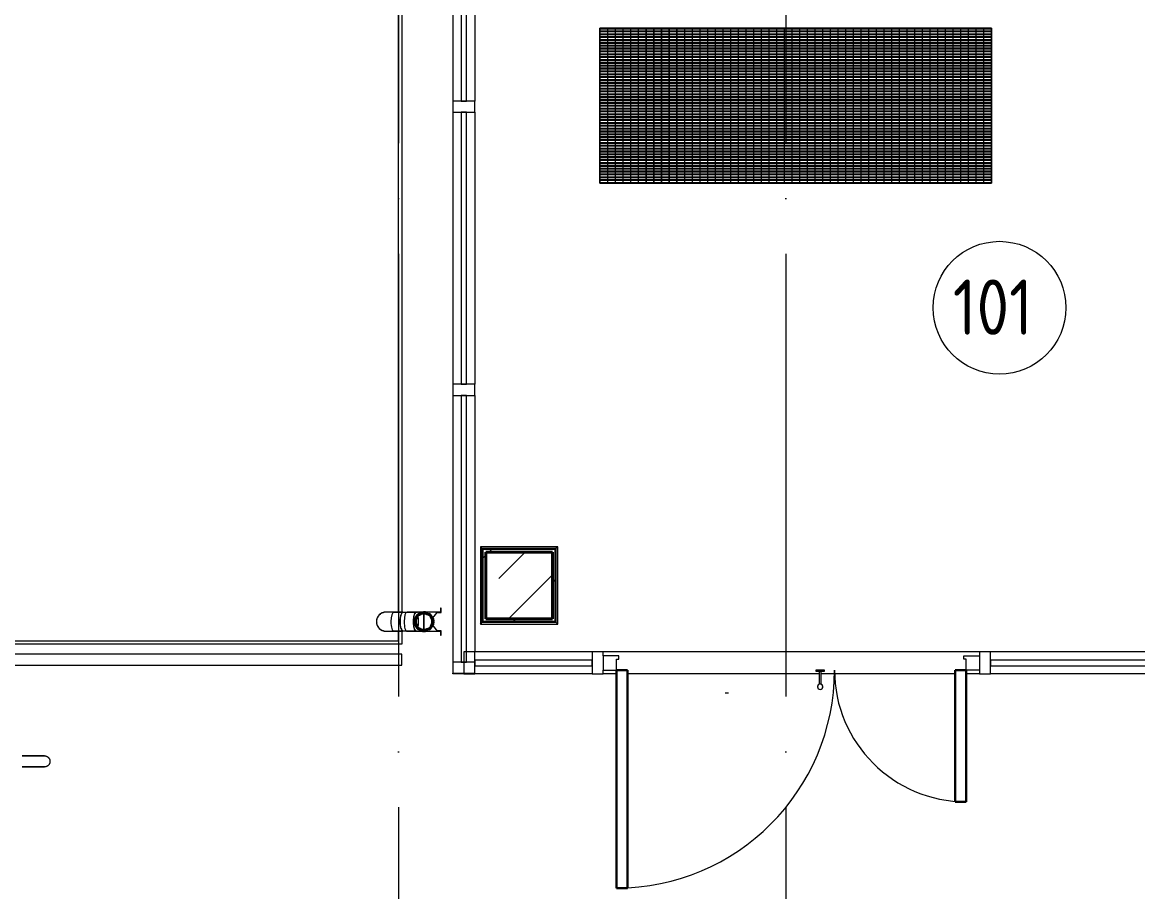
# Model space of a CAD drawing. Header units: millimetres. Extents: x -21010 to 105841, y -18351 to 135084.
# Drawn here: x 16312 to 21352, y -9059 to -5130 of the extents above; entities that cross this region are included whole.
import ezdxf

# ---------------------------------------------------------------- set-up
doc = ezdxf.new("R2010")
doc.units = ezdxf.units.MM
doc.linetypes.add('ADSK_Линия сетки', pattern=[2500, 2000, -250, 0, -250])
doc.linetypes.add('ADSK_Невидимые', pattern=[5, 3, -2])
for name, color, linetype, lineweight in [('Витраж', 7, 'Continuous', 9), ('Двери', 7, 'Continuous', 9), ('Лестницы', 7, 'Continuous', 9), ('Линии', 7, 'Continuous', 9), ('Марки помещений', 7, 'Continuous', 9), ('Несущие колонны', 7, 'Continuous', 9), ('Обобщенные модели', 7, 'Continuous', 9), ('Ограждение', 7, 'Continuous', 9), ('Оси', 7, 'Continuous', 9), ('Панели витража', 7, 'Continuous', 9), ('Перекрытие', 7, 'Continuous', 18), ('Стены наружные', 7, 'Continuous', 18)]:
    doc.layers.add(name, color=color, linetype=linetype, lineweight=lineweight)
doc.styles.add('GOST Common_3', font='GOST_Common.ttf', dxfattribs={"height": 3.5})

# ---------------------------------------------------------------- blocks, each defined once
blk = doc.blocks.new('1 этаж 21082025')
at = {"layer": 'Витраж'}
for p, q in [((23995, -47756), (23995, -48961)), ((24095, -47756), (24095, -48961)), ((23995, -49011), (23995, -50241)), ((24095, -49011), (24095, -50241)), ((23995, -50291), (23995, -51496)), ((24095, -50291), (24095, -51450)), ((24625, -51450), (24095, -51450)), ((26375, -51450), (24675, -51450)), ((27465, -51450), (26425, -51450)), ((24625, -51550), (24095, -51550)), ((24735, -51550), (24675, -51550)), ((25650.3, -51550), (24785, -51550)), ((26265, -51550), (25659.7, -51550)), ((26375, -51550), (26315, -51550)), ((27465, -51550), (26425, -51550))]:
    blk.add_line(p, q, dxfattribs=at)
at = {"layer": 'Витраж', "lineweight": 18, "extrusion": (0, 0, -1)}
for p, q in [((24095, -48961), (23995, -48961)), ((23995, -48961), (23995, -49011)), ((24095, -49011), (24095, -48961)), ((23995, -49011), (24095, -49011)), ((24095, -50241), (23995, -50241)), ((23995, -50241), (23995, -50291)), ((24095, -50291), (24095, -50241)), ((23995, -50291), (24095, -50291)), ((24675, -51450), (24625, -51450)), ((24625, -51450), (24625, -51550)), ((24675, -51467.5), (24675, -51450)), ((26425, -51450), (26375, -51450)), ((26375, -51450), (26375, -51467.5)), ((26425, -51550), (26425, -51450)), ((24625, -51550), (24675, -51550)), ((24675, -51550), (24675, -51532.5)), ((26375, -51532.5), (26375, -51550)), ((26375, -51550), (26425, -51550))]:
    blk.add_line(p, q, dxfattribs=at)
at = {"layer": 'Витраж', "lineweight": 18}
for p, q in [((24095, -51450), (24045, -51450)), ((24045, -51450), (24045, -51550)), ((24095, -51550), (24095, -51450)), ((24095, -51496), (23995, -51496)), ((23995, -51496), (23995, -51546)), ((24095, -51546), (24095, -51496)), ((23995, -51546), (24095, -51546)), ((24045, -51550), (24095, -51550))]:
    blk.add_line(p, q, dxfattribs=at)
at = {"layer": 'Двери'}
for p, q in [((24675, -51467.5), (24675, -51532.5)), ((24745, -51467.5), (24675, -51467.5)), ((24735, -51532.5), (24735, -51482.5)), ((24735, -51482.5), (24745, -51482.5)), ((24745, -51482.5), (24745, -51467.5)), ((26305, -51467.5), (26375, -51467.5)), ((26305, -51482.5), (26305, -51467.5)), ((26315, -51482.5), (26305, -51482.5)), ((26315, -51532.5), (26315, -51482.5)), ((26375, -51467.5), (26375, -51532.5)), ((24675, -51532.5), (24735, -51532.5)), ((25635, -51532.5), (25635, -51536.5)), ((25635, -51532.5), (25635, -51536.5)), ((25635.7, -51532.5), (25635, -51532.5)), ((25675, -51532.5), (25635, -51532.5)), ((25635.7, -51532.5), (25635, -51532.5)), ((25635.7, -51532.5), (25635, -51532.5)), ((25635, -51536.5), (25675, -51536.5)), ((25635, -51536.5), (25635.7, -51536.5)), ((25635, -51536.5), (25635.7, -51536.5)), ((25635, -51536.5), (25635.7, -51536.5)), ((25650, -51536.5), (25650, -51597)), ((25660, -51596.8), (25660, -51536.5)), ((25675, -51532.5), (25674.3, -51532.5)), ((25675, -51532.5), (25674.3, -51532.5)), ((25675, -51532.5), (25674.3, -51532.5)), ((25674.3, -51536.5), (25675, -51536.5)), ((25674.3, -51536.5), (25675, -51536.5)), ((25674.3, -51536.5), (25675, -51536.5)), ((25675, -51536.5), (25675, -51532.5)), ((25675, -51536.5), (25675, -51532.5)), ((26375, -51532.5), (26315, -51532.5))]:
    blk.add_line(p, q, dxfattribs=at)
at = {"layer": 'Двери', "lineweight": 30}
for p, q in [((24785, -51532.5), (24735, -51532.5)), ((24735, -51532.5), (24735, -52517.5)), ((24785, -52517.5), (24785, -51532.5)), ((26265, -52127.5), (26265, -51532.5)), ((26265, -51532.5), (26315, -51532.5)), ((26315, -51532.5), (26315, -52127.5)), ((26315, -52127.5), (26265, -52127.5)), ((24735, -52517.5), (24785, -52517.5))]:
    blk.add_line(p, q, dxfattribs=at)
at = {"layer": 'Двери'}
for centre, radius, start, end in [((24735, -51532.5), 985, 270, 0), ((26315, -51532.5), 595, 180, 270), ((25655, -51607.5), 12, 0, 180), ((25655, -51607.5), 12, 150, 180), ((25655, -51607.5), 12, 180, 0), ((25655, -51607.5), 12, 113.9342, 135), ((25655, -51607.5), 12, 60, 66.0658), ((25655, -51607.5), 12, 0, 30), ((25655, -51607.5), 12, 210, 270), ((25655, -51607.5), 12, 285, 345)]:
    blk.add_arc(centre, radius, start, end, dxfattribs=at)
at = {"layer": 'Лестницы'}
for p, q in [((23765, -47702), (23765, -51270.1)), ((23765, -51357.1), (23765, -51415)), ((23765, -51415), (21850, -51415)), ((23995, -51550), (23995, -51546)), ((24045, -51550), (23995, -51550))]:
    blk.add_line(p, q, dxfattribs=at)
at = {"layer": 'Линии', "linetype": 'ADSK_Невидимые'}
blk.add_line((25225.2, -51634.5), (25241.5, -51634.5), dxfattribs=at)
at = {"layer": 'Марки помещений'}
blk.add_circle((26465.6, -49894.8), 300, dxfattribs=at)
at = {"layer": 'Несущие колонны', "lineweight": 40}
for p, q in [((24145, -51000), (24145, -51300)), ((24445, -51000), (24145, -51000)), ((24145, -51300), (24145, -51000)), ((24145, -51000), (24445, -51000)), ((24445, -51300), (24445, -51000)), ((24445, -51000), (24445, -51300)), ((24145, -51300), (24445, -51300)), ((24445, -51300), (24145, -51300))]:
    blk.add_line(p, q, dxfattribs=at)
at = {"layer": 'Несущие колонны', "linetype": 'Continuous', "lineweight": 9}
for p, q in [((24203.2, -51119.2), (24322.4, -51000)), ((24246.9, -51300), (24445, -51101.9)), ((24147, -51175.3), (24149.4, -51173))]:
    blk.add_line(p, q, dxfattribs=at)
at = {"layer": 'Обобщенные модели', "lineweight": 9}
for p, q in [((24661.7, -48632), (24660, -48632)), ((24660, -48632), (24660, -49332)), ((26430, -48632), (24660, -48632)), ((24660, -48632), (24660, -48633.9)), ((24660, -48633.9), (26430, -48633.9)), ((24661.7, -49332), (24661.7, -48632)), ((24696.3, -48632), (24694.7, -48632)), ((24694.7, -48632), (24694.7, -49332)), ((24696.3, -49332), (24696.3, -48632)), ((24731, -48632), (24729.3, -48632)), ((24729.3, -48632), (24729.3, -49332)), ((24731, -49332), (24731, -48632)), ((24765.7, -48632), (24764, -48632)), ((24764, -48632), (24764, -49332)), ((24765.7, -49332), (24765.7, -48632)), ((24800.4, -48632), (24798.7, -48632)), ((24798.7, -48632), (24798.7, -49332)), ((24800.4, -49332), (24800.4, -48632)), ((24835, -48632), (24833.4, -48632)), ((24833.4, -48632), (24833.4, -49332)), ((24835, -49332), (24835, -48632)), ((24869.7, -48632), (24868, -48632)), ((24868, -48632), (24868, -49332)), ((24869.7, -49332), (24869.7, -48632)), ((24904.4, -48632), (24902.7, -48632)), ((24902.7, -48632), (24902.7, -49332)), ((24904.4, -49332), (24904.4, -48632)), ((24939.1, -48632), (24937.4, -48632)), ((24937.4, -48632), (24937.4, -49332)), ((24939.1, -49332), (24939.1, -48632)), ((24973.7, -48632), (24972.1, -48632)), ((24972.1, -48632), (24972.1, -49332)), ((24973.7, -49332), (24973.7, -48632)), ((25008.4, -48632), (25006.7, -48632)), ((25006.7, -48632), (25006.7, -49332)), ((25008.4, -49332), (25008.4, -48632)), ((25043.1, -48632), (25041.4, -48632)), ((25041.4, -48632), (25041.4, -49332)), ((25043.1, -49332), (25043.1, -48632)), ((25077.8, -48632), (25076.1, -48632)), ((25076.1, -48632), (25076.1, -49332)), ((25077.8, -49332), (25077.8, -48632)), ((25112.4, -48632), (25110.8, -48632)), ((25110.8, -48632), (25110.8, -49332)), ((25112.4, -49332), (25112.4, -48632)), ((25147.1, -48632), (25145.4, -48632)), ((25145.4, -48632), (25145.4, -49332)), ((25147.1, -49332), (25147.1, -48632)), ((25181.8, -48632), (25180.1, -48632)), ((25180.1, -48632), (25180.1, -49332)), ((25181.8, -49332), (25181.8, -48632)), ((25216.4, -48632), (25214.8, -48632)), ((25214.8, -48632), (25214.8, -49332)), ((25216.4, -49332), (25216.4, -48632)), ((25251.1, -48632), (25249.4, -48632)), ((25249.4, -48632), (25249.4, -49332)), ((25251.1, -49332), (25251.1, -48632)), ((25285.8, -48632), (25284.1, -48632)), ((25284.1, -48632), (25284.1, -49332)), ((25285.8, -49332), (25285.8, -48632)), ((25320.5, -48632), (25318.8, -48632)), ((25318.8, -48632), (25318.8, -49332)), ((25320.5, -49332), (25320.5, -48632)), ((25355.1, -48632), (25353.5, -48632)), ((25353.5, -48632), (25353.5, -49332)), ((25355.1, -49332), (25355.1, -48632)), ((25389.8, -48632), (25388.1, -48632)), ((25388.1, -48632), (25388.1, -49332)), ((25389.8, -49332), (25389.8, -48632)), ((25424.5, -48632), (25422.8, -48632)), ((25422.8, -48632), (25422.8, -49332)), ((25424.5, -49332), (25424.5, -48632)), ((25459.2, -48632), (25457.5, -48632)), ((25457.5, -48632), (25457.5, -49332)), ((25459.2, -49332), (25459.2, -48632)), ((25493.8, -48632), (25492.2, -48632)), ((25492.2, -48632), (25492.2, -49332)), ((25493.8, -49332), (25493.8, -48632)), ((25528.5, -48632), (25526.8, -48632)), ((25526.8, -48632), (25526.8, -49332)), ((25528.5, -49332), (25528.5, -48632)), ((25563.2, -48632), (25561.5, -48632)), ((25561.5, -48632), (25561.5, -49332)), ((25563.2, -49332), (25563.2, -48632)), ((25597.8, -48632), (25596.2, -48632)), ((25596.2, -48632), (25596.2, -49332)), ((25597.8, -49332), (25597.8, -48632)), ((25632.5, -48632), (25630.8, -48632)), ((25630.8, -48632), (25630.8, -49332)), ((25632.5, -49332), (25632.5, -48632)), ((25667.2, -48632), (25665.5, -48632)), ((25665.5, -48632), (25665.5, -49332)), ((25667.2, -49332), (25667.2, -48632)), ((25701.9, -48632), (25700.2, -48632)), ((25700.2, -48632), (25700.2, -49332)), ((25701.9, -49332), (25701.9, -48632)), ((25736.5, -48632), (25734.9, -48632)), ((25734.9, -48632), (25734.9, -49332)), ((25736.5, -49332), (25736.5, -48632)), ((25771.2, -48632), (25769.5, -48632)), ((25769.5, -48632), (25769.5, -49332)), ((25771.2, -49332), (25771.2, -48632)), ((25805.9, -48632), (25804.2, -48632)), ((25804.2, -48632), (25804.2, -49332)), ((25805.9, -49332), (25805.9, -48632)), ((25840.6, -48632), (25838.9, -48632)), ((25838.9, -48632), (25838.9, -49332)), ((25840.6, -49332), (25840.6, -48632)), ((25875.2, -48632), (25873.6, -48632)), ((25873.6, -48632), (25873.6, -49332)), ((25875.2, -49332), (25875.2, -48632)), ((25909.9, -48632), (25908.2, -48632)), ((25908.2, -48632), (25908.2, -49332)), ((25909.9, -49332), (25909.9, -48632)), ((25944.6, -48632), (25942.9, -48632)), ((25942.9, -48632), (25942.9, -49332)), ((25944.6, -49332), (25944.6, -48632)), ((25979.3, -48632), (25977.6, -48632)), ((25977.6, -48632), (25977.6, -49332)), ((25979.3, -49332), (25979.3, -48632)), ((26013.9, -48632), (26012.3, -48632)), ((26012.3, -48632), (26012.3, -49332)), ((26013.9, -49332), (26013.9, -48632)), ((26048.6, -48632), (26046.9, -48632)), ((26046.9, -48632), (26046.9, -49332)), ((26048.6, -49332), (26048.6, -48632)), ((26083.3, -48632), (26081.6, -48632)), ((26081.6, -48632), (26081.6, -49332)), ((26083.3, -49332), (26083.3, -48632)), ((26117.9, -48632), (26116.3, -48632)), ((26116.3, -48632), (26116.3, -49332)), ((26117.9, -49332), (26117.9, -48632)), ((26152.6, -48632), (26150.9, -48632)), ((26150.9, -48632), (26150.9, -49332)), ((26152.6, -49332), (26152.6, -48632)), ((26187.3, -48632), (26185.6, -48632)), ((26185.6, -48632), (26185.6, -49332)), ((26187.3, -49332), (26187.3, -48632)), ((26222, -48632), (26220.3, -48632)), ((26220.3, -48632), (26220.3, -49332)), ((26222, -49332), (26222, -48632)), ((26256.6, -48632), (26255, -48632)), ((26255, -48632), (26255, -49332)), ((26256.6, -49332), (26256.6, -48632)), ((26291.3, -48632), (26289.6, -48632)), ((26289.6, -48632), (26289.6, -49332)), ((26291.3, -49332), (26291.3, -48632)), ((26326, -48632), (26324.3, -48632)), ((26324.3, -48632), (26324.3, -49332)), ((26326, -49332), (26326, -48632)), ((26360.7, -48632), (26359, -48632)), ((26359, -48632), (26359, -49332)), ((26360.7, -49332), (26360.7, -48632)), ((26395.3, -48632), (26393.7, -48632)), ((26393.7, -48632), (26393.7, -49332)), ((26395.3, -49332), (26395.3, -48632)), ((26430, -48632), (26428.3, -48632)), ((26428.3, -48632), (26428.3, -49332)), ((26430, -49332), (26430, -48632)), ((26430, -48633.9), (26430, -48632)), ((26430, -48644.9), (24660, -48644.9)), ((24660, -48644.9), (24660, -48646.9)), ((24660, -48646.9), (26430, -48646.9)), ((26430, -48657.9), (24660, -48657.9)), ((24660, -48657.9), (24660, -48659.8)), ((24660, -48659.8), (26430, -48659.8)), ((26430, -48670.8), (24660, -48670.8)), ((24660, -48670.8), (24660, -48672.7)), ((24660, -48672.7), (26430, -48672.7)), ((26430, -48683.7), (24660, -48683.7)), ((24660, -48683.7), (24660, -48685.6)), ((24660, -48685.6), (26430, -48685.6)), ((26430, -48646.9), (26430, -48644.9)), ((26430, -48659.8), (26430, -48657.9)), ((26430, -48672.7), (26430, -48670.8)), ((26430, -48685.6), (26430, -48683.7)), ((26430, -48696.6), (24660, -48696.6)), ((24660, -48696.6), (24660, -48698.6)), ((24660, -48698.6), (26430, -48698.6)), ((26430, -48709.6), (24660, -48709.6)), ((24660, -48709.6), (24660, -48711.5)), ((24660, -48711.5), (26430, -48711.5)), ((26430, -48722.5), (24660, -48722.5)), ((24660, -48722.5), (24660, -48724.4)), ((24660, -48724.4), (26430, -48724.4)), ((26430, -48735.4), (24660, -48735.4)), ((24660, -48735.4), (24660, -48737.3)), ((26430, -48698.6), (26430, -48696.6)), ((26430, -48711.5), (26430, -48709.6)), ((26430, -48724.4), (26430, -48722.5)), ((26430, -48737.3), (26430, -48735.4)), ((24660, -48737.3), (26430, -48737.3)), ((26430, -48748.3), (24660, -48748.3)), ((24660, -48748.3), (24660, -48750.3)), ((24660, -48750.3), (26430, -48750.3)), ((26430, -48761.3), (24660, -48761.3)), ((24660, -48761.3), (24660, -48763.2)), ((24660, -48763.2), (26430, -48763.2)), ((26430, -48774.2), (24660, -48774.2)), ((24660, -48774.2), (24660, -48776.1)), ((24660, -48776.1), (26430, -48776.1)), ((26430, -48787.1), (24660, -48787.1)), ((24660, -48787.1), (24660, -48789.1)), ((26430, -48750.3), (26430, -48748.3)), ((26430, -48763.2), (26430, -48761.3)), ((26430, -48776.1), (26430, -48774.2)), ((26430, -48789.1), (26430, -48787.1)), ((24660, -48789.1), (26430, -48789.1)), ((26430, -48800.1), (24660, -48800.1)), ((24660, -48800.1), (24660, -48802)), ((24660, -48802), (26430, -48802)), ((26430, -48813), (24660, -48813)), ((24660, -48813), (24660, -48814.9)), ((24660, -48814.9), (26430, -48814.9)), ((26430, -48825.9), (24660, -48825.9)), ((24660, -48825.9), (24660, -48827.8)), ((24660, -48827.8), (26430, -48827.8)), ((26430, -48802), (26430, -48800.1)), ((26430, -48814.9), (26430, -48813)), ((26430, -48827.8), (26430, -48825.9)), ((26430, -48838.8), (24660, -48838.8)), ((24660, -48838.8), (24660, -48840.8)), ((24660, -48840.8), (26430, -48840.8)), ((26430, -48851.8), (24660, -48851.8)), ((24660, -48851.8), (24660, -48853.7)), ((24660, -48853.7), (26430, -48853.7)), ((26430, -48864.7), (24660, -48864.7)), ((24660, -48864.7), (24660, -48866.6)), ((24660, -48866.6), (26430, -48866.6)), ((26430, -48877.6), (24660, -48877.6)), ((24660, -48877.6), (24660, -48879.5)), ((24660, -48879.5), (26430, -48879.5)), ((26430, -48840.8), (26430, -48838.8)), ((26430, -48853.7), (26430, -48851.8)), ((26430, -48866.6), (26430, -48864.7)), ((26430, -48879.5), (26430, -48877.6)), ((26430, -48890.5), (24660, -48890.5)), ((24660, -48890.5), (24660, -48892.5)), ((24660, -48892.5), (26430, -48892.5)), ((26430, -48903.5), (24660, -48903.5)), ((24660, -48903.5), (24660, -48905.4)), ((24660, -48905.4), (26430, -48905.4)), ((26430, -48916.4), (24660, -48916.4)), ((24660, -48916.4), (24660, -48918.3)), ((24660, -48918.3), (26430, -48918.3)), ((26430, -48929.3), (24660, -48929.3)), ((24660, -48929.3), (24660, -48931.3)), ((24660, -48931.3), (26430, -48931.3)), ((26430, -48892.5), (26430, -48890.5)), ((26430, -48905.4), (26430, -48903.5)), ((26430, -48918.3), (26430, -48916.4)), ((26430, -48931.3), (26430, -48929.3)), ((26430, -48942.3), (24660, -48942.3)), ((24660, -48942.3), (24660, -48944.2)), ((24660, -48944.2), (26430, -48944.2)), ((26430, -48955.2), (24660, -48955.2)), ((24660, -48955.2), (24660, -48957.1)), ((24660, -48957.1), (26430, -48957.1)), ((26430, -48968.1), (24660, -48968.1)), ((24660, -48968.1), (24660, -48970)), ((24660, -48970), (26430, -48970)), ((26430, -48981), (24660, -48981)), ((24660, -48981), (24660, -48983)), ((24660, -48983), (26430, -48983)), ((26430, -48944.2), (26430, -48942.3)), ((26430, -48957.1), (26430, -48955.2)), ((26430, -48970), (26430, -48968.1)), ((26430, -48983), (26430, -48981)), ((26430, -48994), (24660, -48994)), ((24660, -48994), (24660, -48995.9)), ((24660, -48995.9), (26430, -48995.9)), ((26430, -49006.9), (24660, -49006.9)), ((24660, -49006.9), (24660, -49008.8)), ((24660, -49008.8), (26430, -49008.8)), ((26430, -49019.8), (24660, -49019.8)), ((24660, -49019.8), (24660, -49021.7)), ((24660, -49021.7), (26430, -49021.7)), ((26430, -49032.7), (24660, -49032.7)), ((24660, -49032.7), (24660, -49034.7)), ((24660, -49034.7), (26430, -49034.7)), ((26430, -48995.9), (26430, -48994)), ((26430, -49008.8), (26430, -49006.9)), ((26430, -49021.7), (26430, -49019.8)), ((26430, -49034.7), (26430, -49032.7)), ((26430, -49045.7), (24660, -49045.7)), ((24660, -49045.7), (24660, -49047.6)), ((24660, -49047.6), (26430, -49047.6)), ((26430, -49058.6), (24660, -49058.6)), ((24660, -49058.6), (24660, -49060.5)), ((24660, -49060.5), (26430, -49060.5)), ((26430, -49071.5), (24660, -49071.5)), ((24660, -49071.5), (24660, -49073.5)), ((24660, -49073.5), (26430, -49073.5)), ((26430, -49084.5), (24660, -49084.5)), ((24660, -49084.5), (24660, -49086.4)), ((24660, -49086.4), (26430, -49086.4)), ((26430, -49047.6), (26430, -49045.7)), ((26430, -49060.5), (26430, -49058.6)), ((26430, -49073.5), (26430, -49071.5)), ((26430, -49086.4), (26430, -49084.5)), ((26430, -49097.4), (24660, -49097.4)), ((24660, -49097.4), (24660, -49099.3)), ((24660, -49099.3), (26430, -49099.3)), ((26430, -49110.3), (24660, -49110.3)), ((24660, -49110.3), (24660, -49112.2)), ((24660, -49112.2), (26430, -49112.2)), ((26430, -49123.2), (24660, -49123.2)), ((24660, -49123.2), (24660, -49125.2)), ((24660, -49125.2), (26430, -49125.2)), ((26430, -49136.2), (24660, -49136.2)), ((24660, -49136.2), (24660, -49138.1)), ((24660, -49138.1), (26430, -49138.1)), ((26430, -49099.3), (26430, -49097.4)), ((26430, -49112.2), (26430, -49110.3)), ((26430, -49125.2), (26430, -49123.2)), ((26430, -49138.1), (26430, -49136.2)), ((26430, -49149.1), (24660, -49149.1)), ((24660, -49149.1), (24660, -49151)), ((24660, -49151), (26430, -49151)), ((26430, -49162), (24660, -49162)), ((24660, -49162), (24660, -49163.9)), ((24660, -49163.9), (26430, -49163.9)), ((26430, -49174.9), (24660, -49174.9)), ((24660, -49174.9), (24660, -49176.9)), ((24660, -49176.9), (26430, -49176.9)), ((26430, -49187.9), (24660, -49187.9)), ((24660, -49187.9), (24660, -49189.8)), ((24660, -49189.8), (26430, -49189.8)), ((26430, -49151), (26430, -49149.1)), ((26430, -49163.9), (26430, -49162)), ((26430, -49176.9), (26430, -49174.9)), ((26430, -49189.8), (26430, -49187.9)), ((26430, -49200.8), (24660, -49200.8)), ((24660, -49200.8), (24660, -49202.7)), ((24660, -49202.7), (26430, -49202.7)), ((26430, -49213.7), (24660, -49213.7)), ((24660, -49213.7), (24660, -49215.7)), ((24660, -49215.7), (26430, -49215.7)), ((26430, -49226.7), (24660, -49226.7)), ((24660, -49226.7), (24660, -49228.6)), ((24660, -49228.6), (26430, -49228.6)), ((26430, -49239.6), (24660, -49239.6)), ((24660, -49239.6), (24660, -49241.5)), ((26430, -49202.7), (26430, -49200.8)), ((26430, -49215.7), (26430, -49213.7)), ((26430, -49228.6), (26430, -49226.7)), ((26430, -49241.5), (26430, -49239.6)), ((24660, -49241.5), (26430, -49241.5)), ((26430, -49252.5), (24660, -49252.5)), ((24660, -49252.5), (24660, -49254.4)), ((24660, -49254.4), (26430, -49254.4)), ((26430, -49265.4), (24660, -49265.4)), ((24660, -49265.4), (24660, -49267.4)), ((24660, -49267.4), (26430, -49267.4)), ((26430, -49278.4), (24660, -49278.4)), ((24660, -49278.4), (24660, -49280.3)), ((24660, -49280.3), (26430, -49280.3)), ((26430, -49254.4), (26430, -49252.5)), ((26430, -49267.4), (26430, -49265.4)), ((26430, -49280.3), (26430, -49278.4)), ((26430, -49291.3), (24660, -49291.3)), ((24660, -49291.3), (24660, -49293.2)), ((24660, -49293.2), (26430, -49293.2)), ((26430, -49304.2), (24660, -49304.2)), ((24660, -49304.2), (24660, -49306.1)), ((24660, -49306.1), (26430, -49306.1)), ((26430, -49317.1), (24660, -49317.1)), ((24660, -49317.1), (24660, -49319.1)), ((24660, -49319.1), (26430, -49319.1)), ((26430, -49330.1), (24660, -49330.1)), ((24660, -49330.1), (24660, -49332)), ((24660, -49332), (26430, -49332)), ((24660, -49332), (24661.7, -49332)), ((24694.7, -49332), (24696.3, -49332)), ((24729.3, -49332), (24731, -49332)), ((24764, -49332), (24765.7, -49332)), ((24798.7, -49332), (24800.4, -49332)), ((24833.4, -49332), (24835, -49332)), ((24868, -49332), (24869.7, -49332)), ((24902.7, -49332), (24904.4, -49332)), ((24937.4, -49332), (24939.1, -49332)), ((24972.1, -49332), (24973.7, -49332)), ((25006.7, -49332), (25008.4, -49332)), ((25041.4, -49332), (25043.1, -49332)), ((25076.1, -49332), (25077.8, -49332)), ((25110.8, -49332), (25112.4, -49332)), ((25145.4, -49332), (25147.1, -49332)), ((25180.1, -49332), (25181.8, -49332)), ((25214.8, -49332), (25216.4, -49332)), ((25249.4, -49332), (25251.1, -49332)), ((25284.1, -49332), (25285.8, -49332)), ((25318.8, -49332), (25320.5, -49332)), ((25353.5, -49332), (25355.1, -49332)), ((25388.1, -49332), (25389.8, -49332)), ((25422.8, -49332), (25424.5, -49332)), ((25457.5, -49332), (25459.2, -49332)), ((25492.2, -49332), (25493.8, -49332)), ((25526.8, -49332), (25528.5, -49332)), ((25561.5, -49332), (25563.2, -49332)), ((25596.2, -49332), (25597.8, -49332)), ((25630.8, -49332), (25632.5, -49332)), ((25665.5, -49332), (25667.2, -49332)), ((25700.2, -49332), (25701.9, -49332)), ((25734.9, -49332), (25736.5, -49332)), ((25769.5, -49332), (25771.2, -49332)), ((25804.2, -49332), (25805.9, -49332)), ((25838.9, -49332), (25840.6, -49332)), ((25873.6, -49332), (25875.2, -49332)), ((25908.2, -49332), (25909.9, -49332)), ((25942.9, -49332), (25944.6, -49332)), ((25977.6, -49332), (25979.3, -49332)), ((26012.3, -49332), (26013.9, -49332)), ((26046.9, -49332), (26048.6, -49332)), ((26081.6, -49332), (26083.3, -49332)), ((26116.3, -49332), (26117.9, -49332)), ((26150.9, -49332), (26152.6, -49332)), ((26185.6, -49332), (26187.3, -49332)), ((26220.3, -49332), (26222, -49332)), ((26255, -49332), (26256.6, -49332)), ((26289.6, -49332), (26291.3, -49332)), ((26324.3, -49332), (26326, -49332)), ((26359, -49332), (26360.7, -49332)), ((26393.7, -49332), (26395.3, -49332)), ((26428.3, -49332), (26430, -49332)), ((26430, -49293.2), (26430, -49291.3)), ((26430, -49306.1), (26430, -49304.2)), ((26430, -49319.1), (26430, -49317.1)), ((26430, -49332), (26430, -49330.1))]:
    blk.add_line(p, q, dxfattribs=at)
at = {"layer": 'Обобщенные модели'}
for p, q in [((23943, -51252.5), (23939.5, -51252.5)), ((23939.5, -51252.5), (23939.5, -51270.3)), ((23943, -51272.4), (23943, -51252.5)), ((23728.8, -51271), (23693.3, -51271)), ((23727.9, -51270.3), (23694.7, -51270.3)), ((23836.2, -51272.4), (23722.1, -51272.4)), ((23769.7, -51269.9), (23728.8, -51269.9)), ((23829.6, -51269.9), (23788.7, -51269.9)), ((23859.6, -51271), (23829.6, -51271)), ((23939.5, -51270.3), (23865, -51270.3)), ((23865, -51272.4), (23879, -51272.4)), ((23865, -51277.1), (23865, -51349.9)), ((23865, -51349.9), (23865, -51277.1)), ((23876.7, -51272.7), (23878.4, -51273.2)), ((23879, -51272.4), (23879, -51275)), ((23899.6, -51291.5), (23904.4, -51291.5)), ((23901.7, -51292), (23902.5, -51293.5)), ((23902.5, -51293.5), (23903.3, -51295)), ((23903.3, -51295), (23904, -51296.5)), ((23904, -51296.5), (23904.6, -51298.1)), ((23904.6, -51298.1), (23905.2, -51299.7)), ((23905.2, -51299.7), (23905.7, -51301.3)), ((23905.7, -51301.3), (23906.2, -51303)), ((23906.2, -51303), (23906.6, -51304.6)), ((23906.6, -51304.6), (23906.9, -51306.3)), ((23906.9, -51306.3), (23907.1, -51308)), ((23912.1, -51287.9), (23925.1, -51272.4)), ((23925.1, -51272.4), (23943, -51272.4)), ((23693.3, -51356), (23728.8, -51356)), ((23694, -51356.8), (23728.1, -51356.8)), ((23722.1, -51354.6), (23836.2, -51354.6)), ((23728.8, -51357.1), (23769.7, -51357.1)), ((23788.7, -51357.1), (23829.6, -51357.1)), ((23829.6, -51356), (23859, -51356)), ((23879, -51354.6), (23865, -51354.6)), ((23865, -51356.8), (23939.5, -51356.8)), ((23877.6, -51354.1), (23876, -51354.6)), ((23879, -51353.6), (23877.6, -51354.1)), ((23879, -51352), (23879, -51354.6)), ((23904.4, -51335.5), (23899.6, -51335.5)), ((23902.1, -51334.2), (23901.4, -51335.5)), ((23902.9, -51332.7), (23902.1, -51334.2)), ((23903.6, -51331.2), (23902.9, -51332.7)), ((23904.3, -51329.6), (23903.6, -51331.2)), ((23904.9, -51328), (23904.3, -51329.6)), ((23905.5, -51326.4), (23904.9, -51328)), ((23906, -51324.8), (23905.5, -51326.4)), ((23906.4, -51323.2), (23906, -51324.8)), ((23906.7, -51321.5), (23906.4, -51323.2)), ((23907, -51319.8), (23906.7, -51321.5)), ((23907.2, -51318.1), (23907, -51319.8)), ((23907.1, -51308), (23907.3, -51309.6)), ((23907.4, -51316.4), (23907.2, -51318.1)), ((23907.3, -51309.6), (23907.4, -51311.3)), ((23907.4, -51311.3), (23907.5, -51313)), ((23907.5, -51314.7), (23907.4, -51316.4)), ((23907.5, -51313), (23907.5, -51314.7)), ((23925, -51354.6), (23912.1, -51339.1)), ((23943, -51354.6), (23925, -51354.6)), ((23939.5, -51356.8), (23939.5, -51374.5)), ((23943, -51374.5), (23943, -51354.6)), ((23939.5, -51374.5), (23943, -51374.5))]:
    blk.add_line(p, q, dxfattribs=at)
for centre, radius, start, end in [((23693.3, -51313.5), 43.4, 90, 270), ((23693.3, -51313.5), 42.5, 165, 166.6752), ((23693.3, -51313.5), 42.5, 141.8713, 150), ((23693.3, -51313.5), 42.5, 120, 138.0802), ((23693.3, -51313.5), 42.5, 102.8221, 113.7555), ((23693.3, -51313.5), 43.4, 80.8711, 90), ((23865.1, -51313.5), 43.3, 90.1865, 269.8135), ((23865, -51313.5), 41.1, 90, 270), ((23865, -51313.5), 36.5, 0, 180), ((23865, -51313.5), 36.4, 90, 270), ((23865, -51313.5), 36.4, 270, 90), ((23865, -51313.5), 42.5, 70.6096, 75), ((23865, -51313.5), 41, 32.4515, 70.0339), ((23865, -51313.5), 42.5, 330, 30), ((23904.4, -51281.5), 10, 270, 320), ((23904.4, -51281.5), 10, 270, 307.5), ((23904.4, -51281.5), 10, 270, 307.5), ((23904.4, -51281.5), 10, 270, 307.5), ((23693.3, -51313.5), 42.5, 180, 187.9883), ((23693.3, -51313.5), 42.5, 193.3248, 195), ((23693.3, -51313.5), 42.5, 210, 225.8763), ((23693.3, -51313.5), 42.5, 234.6821, 240), ((23693.3, -51313.5), 42.5, 246.2445, 257.1779), ((23693.3, -51313.5), 43.4, 270, 279.1289), ((23865, -51313.5), 36.5, 180, 0), ((23865, -51313.5), 42.5, 285, 289.3904), ((23865, -51313.5), 41, 289.9661, 327.5485), ((23904.4, -51345.5), 10, 52.5, 90), ((23904.4, -51345.5), 10, 52.5, 90), ((23904.4, -51345.5), 10, 40, 90), ((23904.4, -51345.5), 10, 52.5, 90)]:
    blk.add_arc(centre, radius, start, end, dxfattribs=at)
at = {"layer": 'Обобщенные модели', "lineweight": 40}
for radius, start, end in [(41.1, 150, 179.933), (38.8, 90, 270), (41.1, 90, 149.9084), (41.1, 61.8523, 90), (38.8, 270, 90), (41.1, 301.1211, 58.8789), (41.1, 180, 209.933), (41.1, 210, 239.9084), (41.1, 240, 270), (41.1, 270, 298.1477)]:
    blk.add_arc((23865, -51313.5), radius, start, end, dxfattribs=at)
at = {"layer": 'Обобщенные модели'}
for centre, major_axis, start_param, end_param in [((23728.8, -51313.5), (0, 43.6), 0, 1.570796), ((23769.7, -51313.5), (0, 43.6), 6.021386, 7.853982), ((23769.7, -51313.5), (0, 41.1), 0, 1.570796), ((23788.7, -51313.5), (0, 43.6), 0, 1.570796), ((23829.6, -51313.5), (0, 43.6), 6.089343, 7.853982), ((23829.6, -51313.5), (0, 42.5), 0, 3.141593), ((23829.6, -51313.5), (0, 36.4), 3.986622, 5.438156), ((23728.8, -51313.5), (0, 43.6), 1.570796, 3.141593), ((23769.7, -51313.5), (0, 43.6), 1.570796, 3.403392), ((23769.7, -51313.5), (0, 41.1), 1.570796, 3.141593), ((23788.7, -51313.5), (0, 43.6), 1.570796, 3.141593), ((23829.6, -51313.5), (0, 43.6), 1.570796, 3.335435)]:
    blk.add_ellipse(centre, major_axis=major_axis, ratio=0.309017, start_param=start_param, end_param=end_param, dxfattribs=at)
at = {"layer": 'Ограждение'}
for p, q in [((24120, -50975), (24120, -51325)), ((24470, -50975), (24120, -50975)), ((24130, -50985), (24120, -50975)), ((24470, -50975), (24460, -50985)), ((24470, -51325), (24470, -50975)), ((24120, -51325), (24130, -51315)), ((24120, -51325), (24470, -51325)), ((24470, -51325), (24460, -51315)), ((23765, -51460), (21895, -51460)), ((23765, -51510), (23765, -51460)), ((21945, -51510), (23765, -51510)), ((22050, -51920), (22054, -51920)), ((22051.1, -51920), (22050, -51920)), ((22055.1, -51920), (22051.1, -51920)), ((22054, -51920), (22058, -51920)), ((22059.1, -51920), (22055.1, -51920)), ((22058, -51920), (22062, -51920)), ((22063, -51920), (22059.1, -51920)), ((22062, -51920), (22065.9, -51920)), ((22067, -51920), (22063, -51920)), ((22065.9, -51920), (22069.9, -51920)), ((22070.9, -51920), (22067, -51920)), ((22069.9, -51920), (22073.8, -51920)), ((22074.8, -51920), (22070.9, -51920)), ((22073.8, -51920), (22077.6, -51920)), ((22078.7, -51920), (22074.8, -51920)), ((22077.6, -51920), (22081.5, -51920)), ((22082.5, -51920), (22078.7, -51920)), ((22081.5, -51920), (22085.2, -51920)), ((22086.2, -51920), (22082.5, -51920)), ((22085.2, -51920), (22088.9, -51920)), ((22089.9, -51920), (22086.2, -51920)), ((22088.9, -51920), (22092.6, -51920)), ((22093.6, -51920), (22089.9, -51920)), ((22092.6, -51920), (22096.2, -51920)), ((22097.1, -51920), (22093.6, -51920)), ((22096.2, -51920), (22099.7, -51920)), ((22100.6, -51920), (22097.1, -51920)), ((22099.7, -51920), (22103.1, -51920)), ((22104, -51920), (22100.6, -51920)), ((22103.1, -51920), (22106.5, -51920)), ((22107.4, -51920), (22104, -51920)), ((22106.5, -51920), (22109.7, -51920)), ((22110.6, -51920), (22107.4, -51920)), ((22109.7, -51920), (22112.9, -51920)), ((22113.7, -51920), (22110.6, -51920)), ((22112.9, -51920), (22115.9, -51920)), ((22116.7, -51920), (22113.7, -51920)), ((22115.9, -51920), (22118.9, -51920)), ((22119.7, -51920), (22116.7, -51920)), ((22118.9, -51920), (22121.7, -51920)), ((22122.5, -51920), (22119.7, -51920)), ((22121.7, -51920), (22124.5, -51920)), ((22125.2, -51920), (22122.5, -51920)), ((22124.5, -51920), (22127.1, -51920)), ((22127.8, -51920), (22125.2, -51920)), ((22127.1, -51920), (22129.6, -51920)), ((22130.2, -51920), (22127.8, -51920)), ((22129.6, -51920), (22131.9, -51920)), ((22132.5, -51920), (22130.2, -51920)), ((22131.9, -51920), (22134.2, -51920)), ((22134.7, -51920), (22132.5, -51920)), ((22134.2, -51920), (22136.2, -51920)), ((22136.8, -51920), (22134.7, -51920)), ((22136.2, -51920), (22138.2, -51920)), ((22138.7, -51920), (22136.8, -51920)), ((22138.2, -51920), (22140, -51920)), ((22140.5, -51920), (22138.7, -51920)), ((22140, -51920), (22141.7, -51920)), ((22142.1, -51920), (22140.5, -51920)), ((22141.7, -51920), (22143.2, -51920)), ((22143.6, -51920), (22142.1, -51920)), ((22143.2, -51920), (22144.6, -51920)), ((22144.9, -51920), (22143.6, -51920)), ((22144.6, -51920), (22145.8, -51920)), ((22146.1, -51920), (22144.9, -51920)), ((22145.8, -51920), (22146.9, -51920)), ((22147.1, -51920), (22146.1, -51920)), ((22146.9, -51920), (22147.8, -51920)), ((22148, -51920), (22147.1, -51920)), ((22147.8, -51920), (22148.5, -51920)), ((22148.7, -51920), (22148, -51920)), ((22148.5, -51920), (22149.1, -51920)), ((22149.3, -51920), (22148.7, -51920)), ((22149.1, -51920), (22149.6, -51920)), ((22149.7, -51920), (22149.3, -51920)), ((22149.6, -51920), (22149.9, -51920)), ((22149.9, -51920), (22149.7, -51920)), ((22149.9, -51920), (22150, -51920)), ((22150, -51920), (22149.9, -51920)), ((22150, -51920), (22151, -51920)), ((22150, -51920), (22150, -51920)), ((22151, -51920), (22152, -51920.1)), ((22152, -51920.1), (22153, -51920.2)), ((22153, -51920.2), (22154, -51920.3)), ((22154, -51920.3), (22155, -51920.5)), ((22155, -51920.5), (22155.9, -51920.7)), ((22155.9, -51920.7), (22156.9, -51921)), ((22156.9, -51921), (22157.9, -51921.3)), ((22157.9, -51921.3), (22158.8, -51921.6)), ((22158.8, -51921.6), (22159.7, -51922)), ((22159.7, -51922), (22160.7, -51922.4)), ((22160.7, -51922.4), (22161.5, -51922.8)), ((22161.5, -51922.8), (22162.4, -51923.3)), ((22162.4, -51923.3), (22163.3, -51923.8)), ((22163.3, -51923.8), (22164.1, -51924.4)), ((22164.1, -51924.4), (22164.9, -51924.9)), ((22164.9, -51924.9), (22165.7, -51925.6)), ((22165.7, -51925.6), (22166.5, -51926.2)), ((22166.5, -51926.2), (22167.2, -51926.9)), ((22167.2, -51926.9), (22167.9, -51927.6)), ((22168.1, -51962.2), (22167.4, -51962.9)), ((22167.9, -51927.6), (22168.6, -51928.3)), ((22168.8, -51961.5), (22168.1, -51962.2)), ((22168.6, -51928.3), (22169.3, -51929.1)), ((22169.4, -51960.7), (22168.8, -51961.5)), ((22169.3, -51929.1), (22169.9, -51929.9)), ((22170.1, -51959.9), (22169.4, -51960.7)), ((22169.9, -51929.9), (22170.5, -51930.7)), ((22170.6, -51959.1), (22170.1, -51959.9)), ((22170.5, -51930.7), (22171, -51931.5)), ((22171.2, -51958.3), (22170.6, -51959.1)), ((22171, -51931.5), (22171.6, -51932.3)), ((22171.7, -51957.4), (22171.2, -51958.3)), ((22171.6, -51932.3), (22172.1, -51933.2)), ((22172.2, -51956.5), (22171.7, -51957.4)), ((22172.1, -51933.2), (22172.5, -51934.1)), ((22172.6, -51955.6), (22172.2, -51956.5)), ((22172.5, -51934.1), (22172.9, -51935)), ((22173, -51954.7), (22172.6, -51955.6)), ((22172.9, -51935), (22173.3, -51935.9)), ((22173.4, -51953.8), (22173, -51954.7)), ((22173.3, -51935.9), (22173.6, -51936.9)), ((22173.7, -51952.9), (22173.4, -51953.8)), ((22173.6, -51936.9), (22174, -51937.8)), ((22174, -51951.9), (22173.7, -51952.9)), ((22174, -51937.8), (22174.2, -51938.8)), ((22174.3, -51950.9), (22174, -51951.9)), ((22174.2, -51938.8), (22174.4, -51939.8)), ((22174.5, -51950), (22174.3, -51950.9)), ((22174.4, -51939.8), (22174.6, -51940.8)), ((22174.7, -51949), (22174.5, -51950)), ((22174.6, -51940.8), (22174.8, -51941.7)), ((22174.8, -51948), (22174.7, -51949)), ((22174.8, -51941.7), (22174.9, -51942.7)), ((22174.9, -51947), (22174.8, -51948)), ((22174.9, -51942.7), (22175, -51943.7)), ((22175, -51946), (22174.9, -51947)), ((22175, -51943.7), (22175, -51944.7)), ((22175, -51944.7), (22175, -51945)), ((22175, -51945), (22175, -51946)), ((22050, -51970), (22054, -51970)), ((22051.1, -51970), (22050, -51970)), ((22055.1, -51970), (22051.1, -51970)), ((22054, -51970), (22058, -51970)), ((22059.1, -51970), (22055.1, -51970)), ((22058, -51970), (22062, -51970)), ((22063, -51970), (22059.1, -51970)), ((22062, -51970), (22065.9, -51970)), ((22067, -51970), (22063, -51970)), ((22065.9, -51970), (22069.9, -51970)), ((22070.9, -51970), (22067, -51970)), ((22069.9, -51970), (22073.8, -51970)), ((22074.8, -51970), (22070.9, -51970)), ((22073.8, -51970), (22077.6, -51970)), ((22078.7, -51970), (22074.8, -51970)), ((22077.6, -51970), (22081.5, -51970)), ((22082.5, -51970), (22078.7, -51970)), ((22081.5, -51970), (22085.2, -51970)), ((22086.2, -51970), (22082.5, -51970)), ((22085.2, -51970), (22088.9, -51970)), ((22089.9, -51970), (22086.2, -51970)), ((22088.9, -51970), (22092.6, -51970)), ((22093.6, -51970), (22089.9, -51970)), ((22092.6, -51970), (22096.2, -51970)), ((22097.1, -51970), (22093.6, -51970)), ((22096.2, -51970), (22099.7, -51970)), ((22100.6, -51970), (22097.1, -51970)), ((22099.7, -51970), (22103.1, -51970)), ((22104, -51970), (22100.6, -51970)), ((22103.1, -51970), (22106.5, -51970)), ((22107.4, -51970), (22104, -51970)), ((22106.5, -51970), (22109.7, -51970)), ((22110.6, -51970), (22107.4, -51970)), ((22109.7, -51970), (22112.9, -51970)), ((22113.7, -51970), (22110.6, -51970)), ((22112.9, -51970), (22115.9, -51970)), ((22116.7, -51970), (22113.7, -51970)), ((22115.9, -51970), (22118.9, -51970)), ((22119.7, -51970), (22116.7, -51970)), ((22118.9, -51970), (22121.7, -51970)), ((22122.5, -51970), (22119.7, -51970)), ((22121.7, -51970), (22124.5, -51970)), ((22125.2, -51970), (22122.5, -51970)), ((22124.5, -51970), (22127.1, -51970)), ((22127.8, -51970), (22125.2, -51970)), ((22127.1, -51970), (22129.6, -51970)), ((22130.2, -51970), (22127.8, -51970)), ((22129.6, -51970), (22131.9, -51970)), ((22132.5, -51970), (22130.2, -51970)), ((22131.9, -51970), (22134.2, -51970)), ((22134.7, -51970), (22132.5, -51970)), ((22134.2, -51970), (22136.2, -51970)), ((22136.8, -51970), (22134.7, -51970)), ((22136.2, -51970), (22138.2, -51970)), ((22138.7, -51970), (22136.8, -51970)), ((22138.2, -51970), (22140, -51970)), ((22140.5, -51970), (22138.7, -51970)), ((22140, -51970), (22141.7, -51970)), ((22142.1, -51970), (22140.5, -51970)), ((22141.7, -51970), (22143.2, -51970)), ((22143.6, -51970), (22142.1, -51970)), ((22143.2, -51970), (22144.6, -51970)), ((22144.9, -51970), (22143.6, -51970)), ((22144.6, -51970), (22145.8, -51970)), ((22146.1, -51970), (22144.9, -51970)), ((22145.8, -51970), (22146.9, -51970)), ((22147.1, -51970), (22146.1, -51970)), ((22146.9, -51970), (22147.8, -51970)), ((22148, -51970), (22147.1, -51970)), ((22147.8, -51970), (22148.5, -51970)), ((22148.7, -51970), (22148, -51970)), ((22148.5, -51970), (22149.1, -51970)), ((22149.3, -51970), (22148.7, -51970)), ((22149.1, -51970), (22149.6, -51970)), ((22149.7, -51970), (22149.3, -51970)), ((22149.6, -51970), (22149.9, -51970)), ((22149.9, -51970), (22149.7, -51970)), ((22149.9, -51970), (22150, -51970)), ((22150, -51970), (22149.9, -51970)), ((22150.3, -51970), (22150, -51970)), ((22150, -51970), (22150, -51970)), ((22151.3, -51970), (22150.3, -51970)), ((22152.3, -51969.9), (22151.3, -51970)), ((22153.3, -51969.8), (22152.3, -51969.9)), ((22154.3, -51969.6), (22153.3, -51969.8)), ((22155.2, -51969.4), (22154.3, -51969.6)), ((22156.2, -51969.2), (22155.2, -51969.4)), ((22157.2, -51969), (22156.2, -51969.2)), ((22158.1, -51968.6), (22157.2, -51969)), ((22159.1, -51968.3), (22158.1, -51968.6)), ((22160, -51967.9), (22159.1, -51968.3)), ((22160.9, -51967.5), (22160, -51967.9)), ((22161.8, -51967), (22160.9, -51967.5)), ((22162.7, -51966.6), (22161.8, -51967)), ((22163.5, -51966), (22162.7, -51966.6)), ((22164.3, -51965.5), (22163.5, -51966)), ((22165.1, -51964.9), (22164.3, -51965.5)), ((22165.9, -51964.3), (22165.1, -51964.9)), ((22166.7, -51963.6), (22165.9, -51964.3)), ((22167.4, -51962.9), (22166.7, -51963.6))]:
    blk.add_line(p, q, dxfattribs=at)
at = {"layer": 'Оси', "linetype": 'ADSK_Линия сетки'}
for p, q in [((23750, 5350.6), (23750, -60626.1)), ((25500, 5350.6), (25500, -60626.1))]:
    blk.add_line(p, q, dxfattribs=at)
at = {"layer": 'Панели витража', "lineweight": 18}
for p, q in [((24032.5, -47756), (24032.5, -48961)), ((24057.5, -48961), (24057.5, -47756)), ((24032.5, -48961), (24057.5, -48961)), ((24057.5, -49011), (24032.5, -49011)), ((24032.5, -49011), (24032.5, -50241)), ((24057.5, -50241), (24057.5, -49011)), ((24032.5, -50241), (24057.5, -50241)), ((24057.5, -50291), (24032.5, -50291)), ((24032.5, -50291), (24032.5, -51496)), ((24057.5, -51496), (24057.5, -50291)), ((24032.5, -51496), (24057.5, -51496)), ((24625, -51487.5), (24095, -51487.5)), ((24095, -51487.5), (24095, -51512.5)), ((24625, -51512.5), (24625, -51487.5)), ((27465, -51487.5), (26425, -51487.5)), ((26425, -51487.5), (26425, -51512.5)), ((24095, -51512.5), (24625, -51512.5)), ((26425, -51512.5), (27465, -51512.5))]:
    blk.add_line(p, q, dxfattribs=at)
at = {"layer": 'Перекрытие', "color": 49, "true_color": 0x464646}
for p, q in [((24660, -49332), (24660, -48632)), ((24660, -48632), (26430, -48632)), ((26430, -48632), (26430, -49332)), ((26430, -49332), (24660, -49332))]:
    blk.add_line(p, q, dxfattribs=at)
at = {"layer": 'Стены наружные'}
for p, q in [((23750, -51269.9), (23750, -47702)), ((23765, -47717), (23765, -51270.1)), ((23750, -51400), (23750, -51357.1)), ((23765, -51357.1), (23765, -51415)), ((21835, -51400), (23750, -51400)), ((23765, -51415), (21850, -51415))]:
    blk.add_line(p, q, dxfattribs=at)
at = {"layer": 'Стены наружные', "lineweight": 30}
for p, q in [((24460, -50985), (24130, -50985)), ((24130, -50985), (24130, -51315)), ((24460, -51315), (24460, -50985)), ((24130, -51315), (24460, -51315))]:
    blk.add_line(p, q, dxfattribs=at)
at = {"layer": 'Стены наружные', "linetype": 'Continuous', "lineweight": 9}
for p, q in [((24158, -51000), (24173, -50985)), ((24130, -51028), (24145, -51013)), ((24445, -51137.2), (24460, -51122.2)), ((24267.2, -51315), (24282.2, -51300))]:
    blk.add_line(p, q, dxfattribs=at)
at = {"layer": 'Марки помещений', "style": 'GOST Common_3', "width": 0.9}
blk.add_text('101', height=250, dxfattribs=at).set_placement((26254.5, -50017.1))

msp = doc.modelspace()

# ---------------------------------------------------------------- block references
msp.add_blockref('1 этаж 21082025', (-5738, 43475))

doc.saveas('drawing.dxf')
